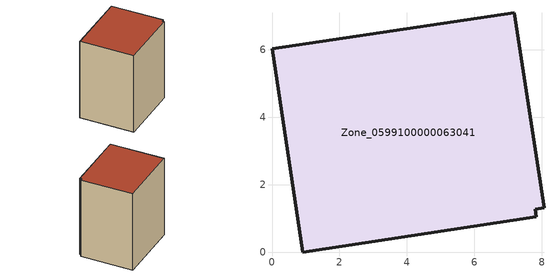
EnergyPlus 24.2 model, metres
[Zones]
Zone_0599100000063041
 floor ground (C_G): 8.06,1.31 7.8,1.27 7.83,1.05 0.92,0 0,6.03 7.18,7.1 z0
 wall outside (C_F): 8.06,1.31 7.18,7.1 0,6.03 0.92,0 7.83,1.05 7.8,1.27 8.06,1.31 z0:9.27
 roof outside (C_R): 7.8,1.27 8.06,1.31 7.18,7.1 0,6.03 0.92,0 7.83,1.05 z9.27
[BUILDING]
Pand.0599100000063041: North Axis=0; Terrain=City; Loads Convergence Tolerance Value=0.04; Temperature Convergence Tolerance Value=0.4; Solar Distribution=FullExterior; Maximum Number of Warmup Days=25; Minimum Number of Warmup Days=1
[Site:Location]
Rotterdam.The.Hague.AP_ZH_NLD Design_Conditions: Latitude=51.96; Longitude=4.45; Time Zone=1; Elevation=-4.5
[SITE:GROUNDTEMPERATURE:BUILDINGSURFACE]
18, 18, 18, 18, 18, 18, 18, 18, 18, 18, 18, 18
[MATERIAL] Thermal Absorptance=0.9; Solar Absorptance=0.7; Visible Absorptance=0.7
Name | Roughness | Thickness | Conductivity | Density | Specific Heat
G.TC.1946 | MediumSmooth | 0.15 | 1 | 540 | 1210
F.TC.1946 | Rough | 0.3 | 0.857143 | 1920 | 840
R.TC.1946 | MediumRough | 0.2 | 0.909091 | 1500 | 1000
[CONSTRUCTION]
C_G: G.TC.1946
C_F: F.TC.1946
C_R: R.TC.1946
[ZONE]
Zone_0599100000063041: Type=1; Multiplier=1; Ceiling Height=Autocalculate; Volume=Autocalculate; Floor Area=autocalculate; Part of Total Floor Area=Yes
[ZONEINFILTRATION:DESIGNFLOWRATE]
Infil_Zone_0599100000063041: Zone or ZoneList or Space or SpaceList=Zone_0599100000063041; Schedule=AlwaysOn; Design Flow Rate Calculation Method=Flow/Area; Flow Rate per Floor Area=0.003; Constant Term Coefficient=1; Temperature Term Coefficient=0; Velocity Term Coefficient=0; Velocity Squared Term Coefficient=0
[HVACTEMPLATE:ZONE:IDEALLOADSAIRSYSTEM]
Zone_0599100000063041: Maximum Heating Supply Air Temperature=50; Minimum Cooling Supply Air Temperature=13; Maximum Heating Supply Air Humidity Ratio=0.0156; Minimum Cooling Supply Air Humidity Ratio=0.0077; Heating Limit=NoLimit; Cooling Limit=NoLimit; Dehumidification Control Type=ConstantSensibleHeatRatio; Cooling Sensible Heat Ratio=0.7; Dehumidification Setpoint=60; Humidification Control Type=None; Humidification Setpoint=30; Outdoor Air Method=None; Outdoor Air Flow Rate per Person=0.00944; Outdoor Air Flow Rate per Zone Floor Area=0; Outdoor Air Flow Rate per Zone=0; Demand Controlled Ventilation Type=None; Outdoor Air Economizer Type=NoEconomizer; Heat Recovery Type=None; Sensible Heat Recovery Effectiveness=0.7; Latent Heat Recovery Effectiveness=0.65
[ZONECONTROL:THERMOSTAT]
ThermostatControl_Zone_0599100000063041: Zone or ZoneList=Zone_0599100000063041; Control Type Schedule=DualSetpointControlType; Control 1=Thermostat_Zone_0599100000063041; Temperature Difference Between Cutout And Setpoint=0
[THERMOSTATSETPOINT:DUALSETPOINT]
Thermostat_Zone_0599100000063041: Heating Setpoint Temperature Schedule=HeatingSetpoint_Zone_0599100000063041; Cooling Setpoint Temperature Schedule=CoolingSetpoint_Zone_0599100000063041
[SCHEDULE:COMPACT]
HeatingSetpoint_Zone_0599100000063041: Through: 12/31, For: AllDays, Until: 24:00, 21
CoolingSetpoint_Zone_0599100000063041: Through: 12/31, For: AllDays, Until: 24:00, 24
DualSetpointControlType: Through: 12/31, For: AllDays, Until: 24:00, 4
AlwaysOn: Through: 12/31, For: AllDays, Until: 24:00, 1
